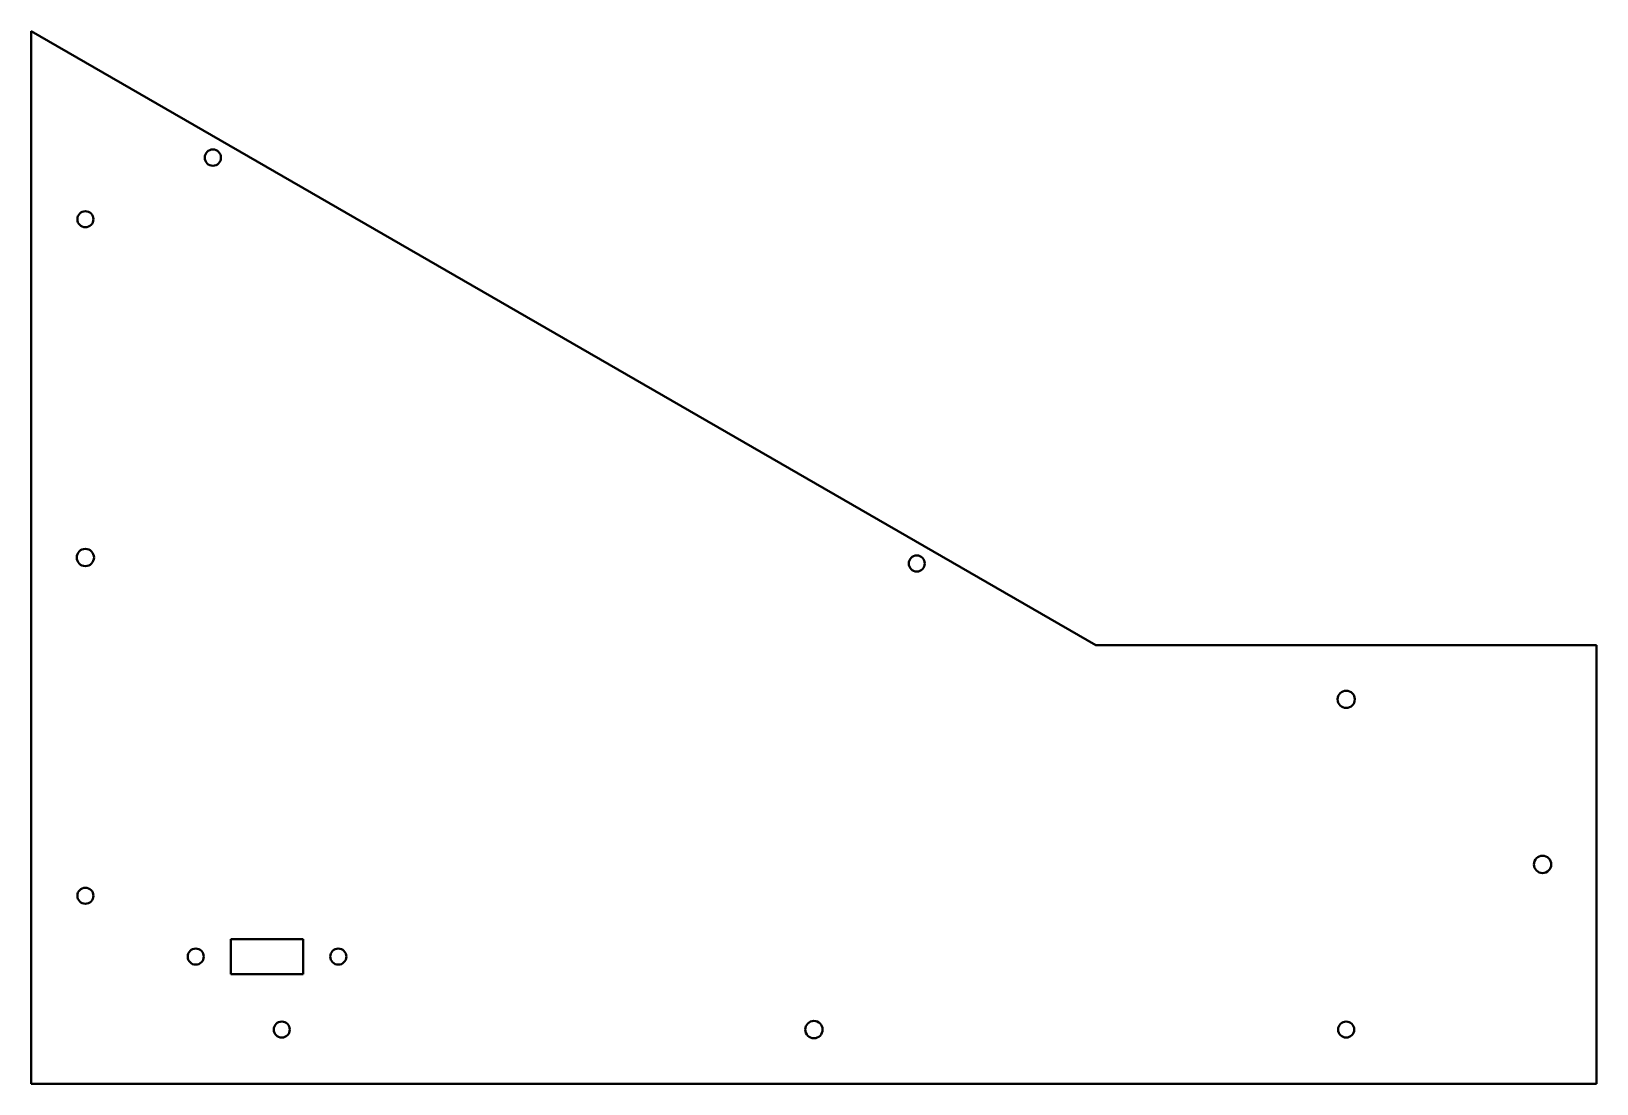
# Model space of a CAD drawing. Header units: inches. Extents: x -8.3 to 4.2, y 0 to 8.4.
import ezdxf

# ---------------------------------------------------------------- set-up
doc = ezdxf.new("R2010")
doc.units = ezdxf.units.IN
doc.header["$MEASUREMENT"] = 0
doc.layers.add('Visible', color=7, linetype='Continuous', lineweight=40)

msp = doc.modelspace()

# ---------------------------------------------------------------- linework, layer by layer
at = {"layer": 'Visible'}
for p, q in [((0.221, 3.5), (-8.279, 8.4)), ((-8.279, 0), (-8.279, 8.4)), ((4.221, 3.5), (0.221, 3.5)), ((4.221, 0), (4.221, 3.5)), ((-6.686, 1.154), (-6.686, 0.874)), ((-6.107, 1.154), (-6.686, 1.154)), ((-6.107, 0.874), (-6.107, 1.154)), ((-6.686, 0.874), (-6.107, 0.874)), ((4.221, 0), (-8.279, 0))]:
    msp.add_line(p, q, dxfattribs=at)
for centre, radius in [((-6.829, 7.392), 0.065), ((-7.847, 6.9), 0.064), ((-7.847, 4.2), 0.069), ((-1.208, 4.152), 0.064), ((2.221, 3.068), 0.069), ((3.789, 1.75), 0.069), ((-7.847, 1.5), 0.064), ((-6.966, 1.014), 0.064), ((-5.827, 1.014), 0.064), ((-2.029, 0.432), 0.069), ((-6.279, 0.432), 0.064), ((2.221, 0.432), 0.064)]:
    msp.add_circle(centre, radius, dxfattribs=at)

doc.saveas('drawing.dxf')
